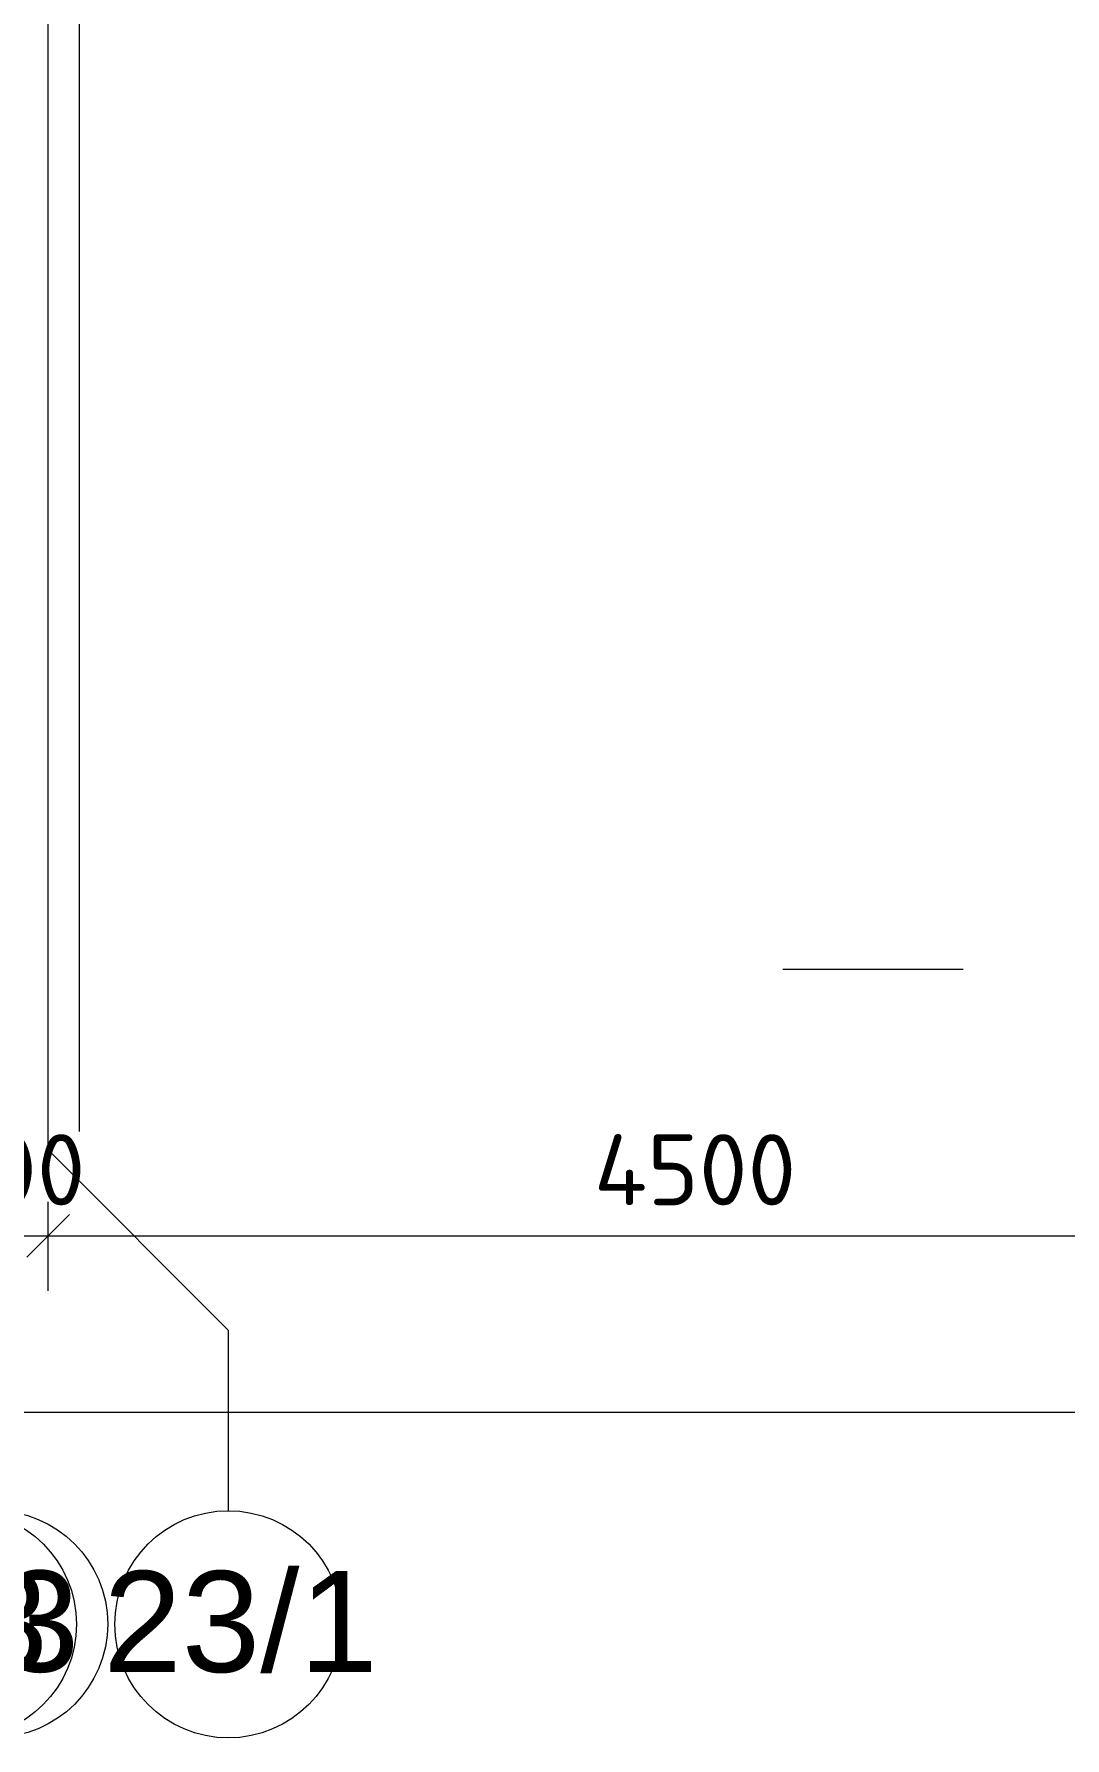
# Model space of a CAD drawing. Header units: millimetres. Extents: x -3817 to 677485, y -22715 to 103890.
# Drawn here: x 636886 to 640516, y -830 to 5168 of the extents above; entities that cross this region are included whole.
import ezdxf

# ---------------------------------------------------------------- set-up
doc = ezdxf.new("R2010")
doc.units = ezdxf.units.MM
doc.layers.add('PDF _Геометрия', color=7, linetype='Continuous', true_color=0x1d1d1d)
doc.layers.add('PDF _Текст', color=7, linetype='Continuous')
doc.styles.add('PDF ArialMT', font='arial.ttf')
doc.styles.add('PDF ISOCPEUR', font='isocpeur.ttf')

msp = doc.modelspace()

# ---------------------------------------------------------------- linework, layer by layer
at = {"layer": 'PDF _Геометрия', "color": 7, "lineweight": 9}
for points in [[(637109.9, 15245.9), (636745.5, 15063.7), (637045.5, 14913.7), (637045.5, 1304.6)], [(636635.5, 1057.2), (636635.5, 937.2), (636935.5, 937.2), (641435.5, 937.2), (644935.5, 937.2), (646735.5, 937.2), (650685.5, 937.2), (652785.5, 937.2), (657885.5, 937.2), (659285.5, 937.2), (662785.5, 937.2), (668035.5, 937.2), (673285.5, 937.2), (677205.5, 937.2)], [(636935.5, 743.3), (636935.5, 937.2), (636935.5, 1057.2)], [(636515.5, 316.1), (677205.5, 316.1)]]:
    msp.add_lwpolyline(points, dxfattribs=at)
at = {"layer": 'PDF _Геометрия', "color": 253, "lineweight": 9, "true_color": 0xaaaaaa}
for points in [[(637570.5, -30.4), (637570.5, 604.6), (636935.5, 1239.6), (636935.5, 3739.6), (636935.5, 5371.5)], [(639522.7, 1875.9), (640157.7, 1875.9)]]:
    msp.add_lwpolyline(points, dxfattribs=at)
at = {"layer": 'PDF _Геометрия', "color": 7, "lineweight": 20}
msp.add_lwpolyline([(637010.5, 1012.2), (636935.5, 937.2), (636860.5, 862.2)], dxfattribs=at)
at = {"layer": 'PDF _Геометрия', "color": 253, "lineweight": 9, "true_color": 0xaaaaaa}
for centre in [(636635.5, -430.4), (636745.5, -429.4), (637570.5, -430.4)]:
    msp.add_circle(centre, 400, dxfattribs=at)
at = {"layer": 'PDF _Геометрия', "color": 253, "lineweight": 20, "true_color": 0xaaaaaa}
for centre in [(636635.5, -430.4), (636745.5, -429.4), (637570.5, -430.4)]:
    msp.add_circle(centre, 400, dxfattribs=at)

# ---------------------------------------------------------------- texts
at = {"layer": 'PDF _Текст', "char_height": 250.11, "attachment_point": 4, "style": 'PDF ISOCPEUR'}
for s, insert in [('300', (636548.5, 1170)), ('4500', (638857.5, 1170))]:
    msp.add_mtext(s, dxfattribs=dict(at, insert=insert))
at = {"layer": 'PDF _Текст', "color": 9, "true_color": 0xbebebe, "char_height": 355.6, "attachment_point": 4, "style": 'PDF ArialMT'}
for s, insert in [('23', (636382.9, -423.2)), ('23', (636492.8, -422.2)), ('23/1', (637130.2, -423.2))]:
    msp.add_mtext(s, dxfattribs=dict(at, insert=insert))

doc.saveas('drawing.dxf')
